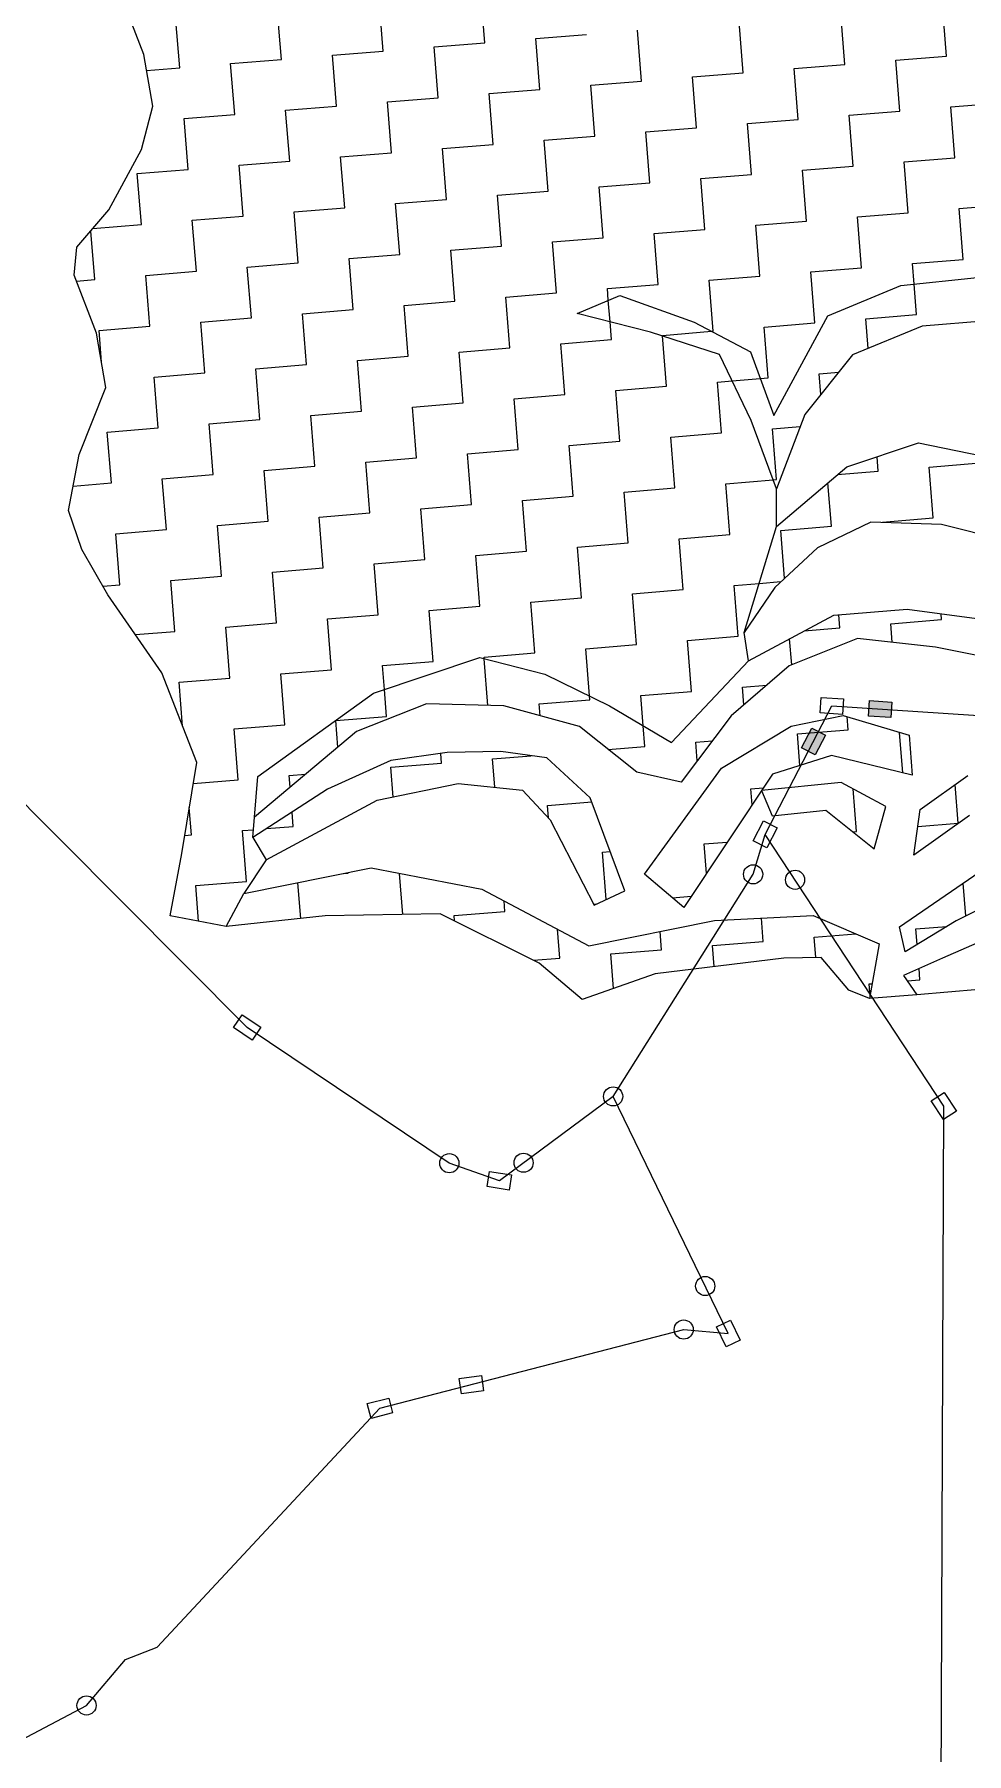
# Model space of a CAD drawing. Header units: metres. Extents: x 307122 to 311809, y 1926082 to 1930533.
# Drawn here: x 309923 to 310219, y 1927175 to 1927720 of the extents above; entities that cross this region are included whole.
import ezdxf

# ---------------------------------------------------------------- set-up
doc = ezdxf.new("R2010")
doc.units = ezdxf.units.M
doc.layers.add('POLY_HATCH', color=12, linetype='Continuous')
doc.layers.add('POLY_PARCEL', color=6, linetype='Continuous')

msp = doc.modelspace()

# ---------------------------------------------------------------- hatches: boundary and pattern name
for points in [[(310188.21, 1927508.81), (310187.89, 1927503.91), (310194.98, 1927503.45), (310195.3, 1927508.35)], [(310174.2, 1927497.87), (310169.85, 1927500.13), (310166.57, 1927493.83), (310170.93, 1927491.57)]]:
    msp.add_hatch(color=256).paths.add_polyline_path(points)

# ---------------------------------------------------------------- linework, layer by layer
for points in [[(310172.87, 1927509.81), (310179.95, 1927509.35), (310179.63, 1927504.45), (310172.55, 1927504.91)], [(310194.98, 1927503.45), (310187.89, 1927503.91), (310188.21, 1927508.81), (310195.3, 1927508.35)], [(310166.57, 1927493.83), (310169.85, 1927500.13), (310174.2, 1927497.87), (310170.93, 1927491.57)], [(310151.24, 1927464.36), (310154.52, 1927470.66), (310158.87, 1927468.4), (310155.6, 1927462.1)], [(309989.07, 1927409.15), (309994.96, 1927405.19), (309992.22, 1927401.12), (309986.33, 1927405.07)], [(310211.69, 1927375.86), (310207.79, 1927381.79), (310211.89, 1927384.49), (310215.79, 1927378.56)], [(310073.79, 1927353.5), (310066.78, 1927354.6), (310067.54, 1927359.45), (310074.56, 1927358.35)], [(310142.69, 1927303.71), (310139.59, 1927310.09), (310144.01, 1927312.24), (310147.11, 1927305.85)], [(310057.96, 1927293.75), (310065, 1927294.68), (310065.64, 1927289.82), (310058.61, 1927288.88)], [(310028.7, 1927285.74), (310035.57, 1927287.52), (310036.8, 1927282.77), (310029.93, 1927280.99)]]:
    msp.add_lwpolyline(points, close=True)
for centre in [(310151.24, 1927453.7), (310164.55, 1927451.96), (310106.79, 1927383.23), (310054.79, 1927362.04), (310078.37, 1927362.18), (310136.03, 1927323.05), (310129.2, 1927309.25), (309939.63, 1927189.97)]:
    msp.add_circle(centre, 3.04)
at = {"layer": 'POLY_HATCH', "linetype": 'Continuous'}
for p, q in [((310066.07, 1927717.58), (310064.74, 1927733.72)), ((310001.52, 1927712.29), (310000.19, 1927728.42)), ((310033.79, 1927714.93), (310032.47, 1927731.07)), ((310212.63, 1927713.36), (310211.31, 1927729.49)), ((309969.24, 1927709.64), (309967.92, 1927725.78)), ((310148.08, 1927708.06), (310146.76, 1927724.2)), ((310180.36, 1927710.71), (310179.03, 1927726.85)), ((310049.93, 1927716.26), (310066.07, 1927717.58)), ((310082.21, 1927718.9), (310098.34, 1927720.23)), ((310083.53, 1927702.77), (310082.21, 1927718.9)), ((310115.81, 1927705.41), (310114.48, 1927721.55)), ((309985.38, 1927710.96), (310001.52, 1927712.29)), ((310017.66, 1927713.61), (310033.79, 1927714.93)), ((310018.98, 1927697.47), (310017.66, 1927713.61)), ((310051.25, 1927700.12), (310049.93, 1927716.26)), ((310196.49, 1927712.03), (310212.63, 1927713.36)), ((310197.82, 1927695.9), (310196.49, 1927712.03)), ((309958.68, 1927708.77), (309969.24, 1927709.64)), ((309986.7, 1927694.82), (309985.38, 1927710.96)), ((310131.94, 1927706.74), (310148.08, 1927708.06)), ((310133.27, 1927690.6), (310131.94, 1927706.74)), ((310164.22, 1927709.39), (310180.36, 1927710.71)), ((310165.54, 1927693.25), (310164.22, 1927709.39)), ((310067.39, 1927701.44), (310083.53, 1927702.77)), ((310068.72, 1927685.31), (310067.39, 1927701.44)), ((310099.67, 1927704.09), (310115.81, 1927705.41)), ((310100.99, 1927687.95), (310099.67, 1927704.09)), ((310002.84, 1927696.15), (310018.98, 1927697.47)), ((310004.16, 1927680.01), (310002.84, 1927696.15)), ((310035.12, 1927698.8), (310051.25, 1927700.12)), ((310036.44, 1927682.66), (310035.12, 1927698.8)), ((310181.68, 1927694.57), (310197.82, 1927695.9)), ((310213.96, 1927697.22), (310230.09, 1927698.54)), ((310215.28, 1927681.08), (310213.96, 1927697.22)), ((309970.57, 1927693.5), (309986.7, 1927694.82)), ((309971.89, 1927677.36), (309970.57, 1927693.5)), ((310117.13, 1927689.28), (310133.27, 1927690.6)), ((310149.4, 1927691.92), (310165.54, 1927693.25)), ((310150.73, 1927675.79), (310149.4, 1927691.92)), ((310183, 1927678.43), (310181.68, 1927694.57)), ((310052.58, 1927683.98), (310068.72, 1927685.31)), ((310084.85, 1927686.63), (310100.99, 1927687.95)), ((310086.18, 1927670.49), (310084.85, 1927686.63)), ((310118.45, 1927673.14), (310117.13, 1927689.28)), ((309988.03, 1927678.69), (310004.16, 1927680.01)), ((310020.3, 1927681.33), (310036.44, 1927682.66)), ((310021.63, 1927665.2), (310020.3, 1927681.33)), ((310053.9, 1927667.84), (310052.58, 1927683.98)), ((310199.14, 1927679.76), (310215.28, 1927681.08)), ((310200.47, 1927663.62), (310199.14, 1927679.76)), ((309955.75, 1927676.04), (309971.89, 1927677.36)), ((309957.08, 1927659.9), (309955.75, 1927676.04)), ((309989.35, 1927662.55), (309988.03, 1927678.69)), ((310134.59, 1927674.46), (310150.73, 1927675.79)), ((310135.91, 1927658.33), (310134.59, 1927674.46)), ((310166.87, 1927677.11), (310183, 1927678.43)), ((310168.19, 1927660.97), (310166.87, 1927677.11)), ((310070.04, 1927669.17), (310086.18, 1927670.49)), ((310071.36, 1927653.03), (310070.04, 1927669.17)), ((310102.32, 1927671.82), (310118.45, 1927673.14)), ((310103.64, 1927655.68), (310102.32, 1927671.82)), ((309973.21, 1927661.23), (309989.35, 1927662.55)), ((310005.49, 1927663.87), (310021.63, 1927665.2)), ((310006.81, 1927647.74), (310005.49, 1927663.87)), ((310037.76, 1927666.52), (310053.9, 1927667.84)), ((310039.09, 1927650.38), (310037.76, 1927666.52)), ((310184.33, 1927662.3), (310200.47, 1927663.62)), ((310216.6, 1927664.94), (310232.74, 1927666.27)), ((310217.93, 1927648.81), (310216.6, 1927664.94)), ((309942.26, 1927642.44), (309941, 1927657.83)), ((309941.68, 1927658.64), (309957.08, 1927659.9)), ((309974.54, 1927645.09), (309973.21, 1927661.23)), ((310119.78, 1927657), (310135.91, 1927658.33)), ((310152.05, 1927659.65), (310168.19, 1927660.97)), ((310153.38, 1927643.51), (310152.05, 1927659.65)), ((310185.65, 1927646.16), (310184.33, 1927662.3)), ((310055.23, 1927651.71), (310071.36, 1927653.03)), ((310056.55, 1927635.57), (310055.23, 1927651.71)), ((310087.5, 1927654.35), (310103.64, 1927655.68)), ((310088.82, 1927638.22), (310087.5, 1927654.35)), ((310121.1, 1927640.86), (310119.78, 1927657)), ((309990.67, 1927646.41), (310006.81, 1927647.74)), ((309992, 1927630.27), (309990.67, 1927646.41)), ((310022.95, 1927649.06), (310039.09, 1927650.38)), ((310024.27, 1927632.92), (310022.95, 1927649.06)), ((310169.51, 1927644.83), (310185.65, 1927646.16)), ((310201.79, 1927647.48), (310217.93, 1927648.81)), ((310202.32, 1927641.01), (310201.79, 1927647.48)), ((309936.46, 1927641.96), (309942.26, 1927642.44)), ((309958.4, 1927643.76), (309974.54, 1927645.09)), ((309959.72, 1927627.63), (309958.4, 1927643.76)), ((310104.96, 1927639.54), (310121.1, 1927640.86)), ((310137.24, 1927642.19), (310153.38, 1927643.51)), ((310138.56, 1927626.05), (310137.24, 1927642.19)), ((310170.84, 1927628.7), (310169.51, 1927644.83)), ((310203.11, 1927631.34), (310202.32, 1927641.01)), ((310040.41, 1927634.24), (310056.55, 1927635.57)), ((310072.69, 1927636.89), (310088.82, 1927638.22)), ((310074.01, 1927620.75), (310072.69, 1927636.89)), ((310105.26, 1927635.86), (310104.96, 1927639.54)), ((310105.83, 1927628.98), (310105.26, 1927635.86)), ((309975.86, 1927628.95), (309992, 1927630.27)), ((310008.14, 1927631.6), (310024.27, 1927632.92)), ((310009.46, 1927615.46), (310008.14, 1927631.6)), ((310041.74, 1927618.11), (310040.41, 1927634.24)), ((310186.98, 1927630.02), (310203.11, 1927631.34)), ((310187.75, 1927620.58), (310186.98, 1927630.02)), ((309943.59, 1927626.3), (309959.72, 1927627.63)), ((309944.42, 1927616.17), (309943.59, 1927626.3)), ((309977.18, 1927612.81), (309975.86, 1927628.95)), ((310106.29, 1927623.4), (310105.83, 1927628.98)), ((310122.42, 1927624.73), (310138.06, 1927626.01)), ((310122.44, 1927624.54), (310122.42, 1927624.73)), ((310123.75, 1927608.59), (310122.44, 1927624.54)), ((310138.06, 1927626.01), (310138.56, 1927626.05)), ((310154.7, 1927627.37), (310170.84, 1927628.7)), ((310156.02, 1927611.24), (310154.7, 1927627.37)), ((310057.87, 1927619.43), (310074.01, 1927620.75)), ((310059.2, 1927603.29), (310057.87, 1927619.43)), ((310090.15, 1927622.08), (310106.29, 1927623.4)), ((310091.47, 1927605.94), (310090.15, 1927622.08)), ((309993.32, 1927614.14), (310009.46, 1927615.46)), ((309994.65, 1927598), (309993.32, 1927614.14)), ((310025.6, 1927616.78), (310041.74, 1927618.11)), ((310026.92, 1927600.65), (310025.6, 1927616.78)), ((309961.05, 1927611.49), (309977.18, 1927612.81)), ((309962.37, 1927595.35), (309961.05, 1927611.49)), ((310107.61, 1927607.26), (310123.75, 1927608.59)), ((310139.89, 1927609.91), (310144.61, 1927610.3)), ((310141.21, 1927593.77), (310139.89, 1927609.91)), ((310144.61, 1927610.3), (310153.51, 1927611.03)), ((310153.51, 1927611.03), (310156.02, 1927611.24)), ((310172.16, 1927612.56), (310178.39, 1927613.07)), ((310172.7, 1927605.94), (310172.16, 1927612.56)), ((310043.06, 1927601.97), (310059.2, 1927603.29)), ((310075.33, 1927604.62), (310091.47, 1927605.94)), ((310076.66, 1927588.48), (310075.33, 1927604.62)), ((310108.93, 1927591.13), (310107.61, 1927607.26)), ((309978.51, 1927596.67), (309994.65, 1927598)), ((310010.78, 1927599.32), (310026.92, 1927600.65)), ((310012.11, 1927583.18), (310010.78, 1927599.32)), ((310044.38, 1927585.83), (310043.06, 1927601.97)), ((309946.23, 1927594.03), (309962.37, 1927595.35)), ((309947.56, 1927577.89), (309946.23, 1927594.03)), ((309979.83, 1927580.54), (309978.51, 1927596.67)), ((310125.07, 1927592.45), (310141.21, 1927593.77)), ((310126.4, 1927576.31), (310125.07, 1927592.45)), ((310157.35, 1927595.1), (310166.21, 1927595.82)), ((310158.67, 1927578.96), (310157.35, 1927595.1)), ((310060.52, 1927587.16), (310076.66, 1927588.48)), ((310061.84, 1927571.02), (310060.52, 1927587.16)), ((310092.8, 1927589.8), (310108.93, 1927591.13)), ((310094.12, 1927573.67), (310092.8, 1927589.8)), ((310190.95, 1927581.61), (310190.57, 1927586.22)), ((309995.97, 1927581.86), (310012.11, 1927583.18)), ((309997.29, 1927565.72), (309995.97, 1927581.86)), ((310028.25, 1927584.51), (310044.38, 1927585.83)), ((310029.57, 1927568.37), (310028.25, 1927584.51)), ((310178.06, 1927580.55), (310190.95, 1927581.61)), ((310207.08, 1927582.93), (310223.22, 1927584.25)), ((310208.41, 1927566.79), (310207.08, 1927582.93)), ((309935.37, 1927576.89), (309947.56, 1927577.89)), ((309963.69, 1927579.21), (309979.83, 1927580.54)), ((309965.02, 1927563.08), (309963.69, 1927579.21)), ((310110.26, 1927574.99), (310126.4, 1927576.31)), ((310142.53, 1927577.64), (310157.6, 1927578.87)), ((310143.86, 1927561.5), (310142.53, 1927577.64)), ((310157.6, 1927578.87), (310158.67, 1927578.96)), ((310176.13, 1927564.15), (310175, 1927577.95)), ((310045.71, 1927569.69), (310061.84, 1927571.02)), ((310077.98, 1927572.34), (310094.12, 1927573.67)), ((310079.31, 1927556.2), (310077.98, 1927572.34)), ((310111.58, 1927558.85), (310110.26, 1927574.99)), ((309981.16, 1927564.4), (309997.29, 1927565.72)), ((309982.48, 1927548.26), (309981.16, 1927564.4)), ((310013.43, 1927567.05), (310029.57, 1927568.37)), ((310014.75, 1927550.91), (310013.43, 1927567.05)), ((310047.03, 1927553.56), (310045.71, 1927569.69)), ((310192.27, 1927565.47), (310208.41, 1927566.79)), ((310192.28, 1927565.33), (310192.27, 1927565.47)), ((309948.88, 1927561.75), (309965.02, 1927563.08)), ((309950.2, 1927545.61), (309948.88, 1927561.75)), ((310095.44, 1927557.53), (310111.58, 1927558.85)), ((310127.72, 1927560.17), (310143.86, 1927561.5)), ((310129.04, 1927544.04), (310127.72, 1927560.17)), ((310159.99, 1927562.82), (310176.13, 1927564.15)), ((310161.24, 1927547.66), (310159.99, 1927562.82)), ((310030.89, 1927552.23), (310047.03, 1927553.56)), ((310063.17, 1927554.88), (310079.31, 1927556.2)), ((310064.49, 1927538.74), (310063.17, 1927554.88)), ((310096.77, 1927541.39), (310095.44, 1927557.53)), ((309966.34, 1927546.94), (309982.48, 1927548.26)), ((309998.62, 1927549.58), (310014.75, 1927550.91)), ((309999.94, 1927533.45), (309998.62, 1927549.58)), ((310032.22, 1927536.09), (310030.89, 1927552.23)), ((309944.85, 1927545.17), (309950.2, 1927545.61)), ((309967.67, 1927530.8), (309966.34, 1927546.94)), ((310112.91, 1927542.71), (310129.04, 1927544.04)), ((310114.23, 1927526.58), (310112.91, 1927542.71)), ((310145.18, 1927545.36), (310153.11, 1927546.01)), ((310146.5, 1927529.22), (310145.18, 1927545.36)), ((310153.11, 1927546.01), (310160.07, 1927546.58)), ((310048.35, 1927537.42), (310064.49, 1927538.74)), ((310049.68, 1927521.28), (310048.35, 1927537.42)), ((310080.63, 1927540.07), (310096.77, 1927541.39)), ((310081.95, 1927523.93), (310080.63, 1927540.07)), ((309983.8, 1927532.12), (309999.94, 1927533.45)), ((309985.13, 1927515.99), (309983.8, 1927532.12)), ((310016.08, 1927534.77), (310032.22, 1927536.09)), ((310017.4, 1927518.63), (310016.08, 1927534.77)), ((310167.47, 1927530.94), (310178.78, 1927531.87)), ((310178.78, 1927531.87), (310178.43, 1927536.08)), ((310194.92, 1927533.19), (310211.06, 1927534.52)), ((310195.4, 1927527.35), (310194.92, 1927533.19)), ((310211.06, 1927534.52), (310210.9, 1927536.41)), ((309955.18, 1927529.78), (309967.67, 1927530.8)), ((310098.09, 1927525.25), (310114.23, 1927526.58)), ((310130.37, 1927527.9), (310146.5, 1927529.22)), ((310131.69, 1927511.76), (310130.37, 1927527.9)), ((310163.49, 1927520.2), (310162.81, 1927528.45)), ((310033.54, 1927519.96), (310049.68, 1927521.28)), ((310065.82, 1927522.6), (310081.95, 1927523.93)), ((310065.86, 1927522.11), (310065.82, 1927522.6)), ((310067.07, 1927507.25), (310065.86, 1927522.11)), ((310099.32, 1927510.3), (310098.09, 1927525.25)), ((309968.99, 1927514.66), (309985.13, 1927515.99)), ((310001.26, 1927517.31), (310017.4, 1927518.63)), ((310002.59, 1927501.17), (310001.26, 1927517.31)), ((310034.17, 1927512.34), (310033.54, 1927519.96)), ((309970.13, 1927500.75), (309968.99, 1927514.66)), ((310034.86, 1927503.82), (310034.17, 1927512.34)), ((310099.41, 1927509.11), (310099.32, 1927510.3)), ((310115.55, 1927510.44), (310131.69, 1927511.76)), ((310116.34, 1927500.83), (310115.55, 1927510.44)), ((310147.83, 1927513.09), (310155.57, 1927513.72)), ((310148.29, 1927507.44), (310147.83, 1927513.09)), ((310083.28, 1927507.79), (310099.41, 1927509.11)), ((310083.59, 1927503.98), (310083.28, 1927507.79)), ((309986.45, 1927499.85), (310002.59, 1927501.17)), ((309987.77, 1927483.71), (309986.45, 1927499.85)), ((310018.73, 1927502.5), (310034.86, 1927503.82)), ((310019.42, 1927494.07), (310018.73, 1927502.5)), ((310116.88, 1927494.3), (310116.34, 1927500.83)), ((310165.29, 1927498.27), (310181.43, 1927499.59)), ((310181.43, 1927499.59), (310181.09, 1927503.73)), ((310105.17, 1927493.34), (310116.88, 1927494.3)), ((310133.01, 1927495.62), (310138.3, 1927496.06)), ((310133.5, 1927489.69), (310133.01, 1927495.62)), ((310166.11, 1927488.26), (310165.29, 1927498.27)), ((310198.8, 1927485.86), (310197.74, 1927498.73)), ((310036.19, 1927487.68), (310052.33, 1927489.01)), ((310052.33, 1927489.01), (310052.08, 1927492.04)), ((310068.46, 1927490.33), (310080.75, 1927491.34)), ((310069.2, 1927481.32), (310068.46, 1927490.33)), ((309973.51, 1927482.54), (309987.77, 1927483.71)), ((310003.91, 1927485.03), (310009.15, 1927485.46)), ((310004.22, 1927481.33), (310003.91, 1927485.03)), ((310036.96, 1927478.23), (310036.19, 1927487.68)), ((310150.48, 1927480.81), (310154.47, 1927481.14)), ((310150.89, 1927475.75), (310150.48, 1927480.81)), ((310184.07, 1927467.32), (310182.97, 1927480.84)), ((310216.35, 1927469.97), (310215.35, 1927482.22)), ((309972.96, 1927466.25), (309972.25, 1927474.9)), ((310005.24, 1927468.9), (310004.86, 1927473.43)), ((310085.92, 1927475.51), (310100, 1927476.67)), ((310086.25, 1927471.6), (310085.92, 1927475.51)), ((309970.8, 1927466.07), (309972.96, 1927466.25)), ((309989.1, 1927467.57), (309992.58, 1927467.86)), ((309990.42, 1927451.43), (309989.1, 1927467.57)), ((309996.71, 1927468.2), (310005.24, 1927468.9)), ((310182.87, 1927467.22), (310184.07, 1927467.32)), ((310203.54, 1927468.92), (310216.35, 1927469.97)), ((310103.39, 1927460.7), (310105.86, 1927460.9)), ((310104.61, 1927445.75), (310103.39, 1927460.7)), ((310135.66, 1927463.35), (310143.04, 1927463.95)), ((310136.43, 1927454.01), (310135.66, 1927463.35)), ((309974.28, 1927450.11), (309990.42, 1927451.43)), ((309975.21, 1927438.8), (309974.28, 1927450.11)), ((310007.63, 1927439.71), (310006.7, 1927451.05)), ((310021.18, 1927453.96), (310022.7, 1927454.08)), ((310022.7, 1927454.08), (310022.68, 1927454.26)), ((310040.02, 1927440.96), (310038.95, 1927454)), ((310218.76, 1927440.54), (310217.92, 1927450.87)), ((310072.43, 1927441.92), (310072.16, 1927445.3)), ((310100.58, 1927444.22), (310101.48, 1927444.3)), ((310125.64, 1927446.28), (310131.61, 1927446.77)), ((310056.3, 1927440.59), (310072.43, 1927441.92)), ((310056.44, 1927438.89), (310056.3, 1927440.59)), ((310154.45, 1927432.4), (310153.84, 1927439.8)), ((310089.9, 1927427.1), (310089.14, 1927436.31)), ((310122.17, 1927429.75), (310121.69, 1927435.6)), ((310170.58, 1927433.72), (310183.86, 1927434.81)), ((310171.11, 1927427.27), (310170.58, 1927433.72)), ((310202.86, 1927436.37), (310212.7, 1927437.18)), ((310203.26, 1927431.45), (310202.86, 1927436.37)), ((310106.03, 1927428.43), (310122.17, 1927429.75)), ((310106.93, 1927417.48), (310106.03, 1927428.43)), ((310138.31, 1927431.07), (310154.45, 1927432.4)), ((310138.85, 1927424.44), (310138.31, 1927431.07)), ((310081.49, 1927426.41), (310089.9, 1927427.1)), ((310204.18, 1927420.23), (310203.89, 1927423.79)), ((310188.05, 1927418.91), (310189.04, 1927418.99)), ((310188.36, 1927415.07), (310188.05, 1927418.91)), ((310200.16, 1927419.9), (310204.18, 1927420.23))]:
    msp.add_line(p, q, dxfattribs=at)
at = {"layer": 'POLY_HATCH'}
for p, q in [((309957.77, 1927713.87), (309952.73, 1927726.94)), ((309960.71, 1927697.46), (309957.77, 1927713.87)), ((309957.07, 1927683.68), (309960.71, 1927697.46)), ((309946.73, 1927664.59), (309957.07, 1927683.68)), ((309936.6, 1927652.66), (309946.73, 1927664.59)), ((309935.74, 1927643.86), (309936.6, 1927652.66)), ((309942.81, 1927625.41), (309935.74, 1927643.86)), ((310198.09, 1927640.57), (310222.32, 1927643.08)), ((310095.33, 1927631.62), (310108.9, 1927637.41)), ((310108.9, 1927637.41), (310132.48, 1927628.95)), ((310174.96, 1927630.87), (310198.09, 1927640.57)), ((310118.7, 1927625.74), (310095.33, 1927631.62)), ((310157.79, 1927599.31), (310174.96, 1927630.87)), ((309945.8, 1927608.21), (309942.81, 1927625.41)), ((310140.6, 1927618.7), (310118.7, 1927625.74)), ((310132.48, 1927628.95), (310150.41, 1927619.5)), ((310204.87, 1927627.61), (310182.73, 1927618.52)), ((310225.53, 1927629.3), (310204.87, 1927627.61)), ((310150.41, 1927619.5), (310157.79, 1927599.31)), ((310150.64, 1927597.69), (310140.6, 1927618.7)), ((310182.73, 1927618.52), (310167.64, 1927599.6)), ((309937.24, 1927586.88), (309945.8, 1927608.21)), ((310158.66, 1927575.99), (310150.64, 1927597.69)), ((310167.64, 1927599.6), (310158.66, 1927575.99)), ((309933.93, 1927569.17), (309937.24, 1927586.88)), ((310180.97, 1927583.02), (310203.74, 1927590.61)), ((310203.74, 1927590.61), (310223.84, 1927586.54)), ((310158.6, 1927564.03), (310180.97, 1927583.02)), ((310158.6, 1927564.03), (310158.66, 1927575.99)), ((309938.11, 1927556.82), (309933.93, 1927569.17)), ((310188.65, 1927565.45), (310171.63, 1927557.3)), ((310211.07, 1927564.69), (310188.65, 1927565.45)), ((310232.84, 1927559.2), (310211.07, 1927564.69)), ((310148.36, 1927530.44), (310158.6, 1927564.03)), ((309946.44, 1927542.43), (309938.11, 1927556.82)), ((310171.63, 1927557.3), (310158.1, 1927544.75)), ((310158.1, 1927544.75), (310148.36, 1927530.44)), ((309963.55, 1927517.67), (309946.44, 1927542.43)), ((310176.84, 1927535.95), (310200.13, 1927537.86)), ((310200.13, 1927537.86), (310222.22, 1927534.88)), ((310149.78, 1927521.48), (310176.84, 1927535.95)), ((310149.78, 1927521.48), (310148.36, 1927530.44)), ((310184.37, 1927528.58), (310162.7, 1927519.88)), ((310209.11, 1927525.82), (310184.37, 1927528.58)), ((310030.73, 1927511.18), (310064.44, 1927522.47)), ((310064.44, 1927522.47), (310085.12, 1927517.24)), ((310125.27, 1927495.5), (310149.78, 1927521.48)), ((310233.49, 1927520.89), (310209.11, 1927525.82)), ((309974.61, 1927489.23), (309963.55, 1927517.67)), ((310085.12, 1927517.24), (310105.66, 1927507.21)), ((310162.7, 1927519.88), (310144.29, 1927503.98)), ((309993.99, 1927484.73), (310030.73, 1927511.18)), ((310047.52, 1927507.77), (310025.33, 1927499.02)), ((310072.09, 1927507.12), (310047.52, 1927507.77)), ((310096.08, 1927500.56), (310072.09, 1927507.12)), ((310105.66, 1927507.21), (310125.27, 1927495.5)), ((310025.33, 1927499.02), (309992.92, 1927471.86)), ((310114.32, 1927486.08), (310096.08, 1927500.56)), ((310144.29, 1927503.98), (310128.43, 1927482.97)), ((310141.22, 1927487.36), (310163.31, 1927500.76)), ((310163.31, 1927500.76), (310179.82, 1927504.11)), ((310179.82, 1927504.11), (310200.73, 1927497.83)), ((310200.73, 1927497.83), (310201.77, 1927485.13)), ((309969.84, 1927460.29), (309974.61, 1927489.23)), ((310036.21, 1927489.79), (310016.17, 1927480.69)), ((310054.12, 1927492.33), (310036.21, 1927489.79)), ((310071.15, 1927492.66), (310054.12, 1927492.33)), ((310085.7, 1927490.65), (310071.15, 1927492.66)), ((310099.53, 1927477.94), (310085.7, 1927490.65)), ((310176.07, 1927491.42), (310157.36, 1927485.49)), ((310201.77, 1927485.13), (310176.07, 1927491.42)), ((309992.92, 1927471.86), (309993.99, 1927484.73)), ((310031.91, 1927477.19), (310057.59, 1927482.49)), ((310057.59, 1927482.49), (310078.01, 1927480.44)), ((310128.43, 1927482.97), (310114.32, 1927486.08)), ((310116.79, 1927453.78), (310141.22, 1927487.36)), ((310157.36, 1927485.49), (310129.25, 1927443.22)), ((310179.17, 1927482.88), (310153.92, 1927480.31)), ((310193.38, 1927475.25), (310179.17, 1927482.88)), ((310204.28, 1927474.28), (310219.38, 1927485.11)), ((310016.17, 1927480.69), (309992.38, 1927465.42)), ((309996.69, 1927458.32), (310031.91, 1927477.19)), ((310078.01, 1927480.44), (310086.77, 1927471.03)), ((310110.47, 1927448.47), (310099.53, 1927477.94)), ((310153.92, 1927480.31), (310157.25, 1927472.29)), ((309992.38, 1927465.42), (309992.92, 1927471.86)), ((310157.25, 1927472.29), (310174.29, 1927474.09)), ((310174.29, 1927474.09), (310189.69, 1927461.76)), ((310189.69, 1927461.76), (310193.38, 1927475.25)), ((310202.27, 1927459.73), (310204.28, 1927474.28)), ((310219.89, 1927472.36), (310202.27, 1927459.73)), ((310086.77, 1927471.03), (310100.72, 1927443.94)), ((309992.38, 1927465.42), (309996.69, 1927458.32)), ((309966.22, 1927440.48), (309969.84, 1927460.29)), ((309996.69, 1927458.32), (309989.58, 1927447.61)), ((309989.58, 1927447.61), (310029.95, 1927455.72)), ((310029.95, 1927455.72), (310065.13, 1927449.01)), ((310197.74, 1927436.99), (310224.98, 1927455.73)), ((310202.27, 1927459.73), (310202.27, 1927459.73)), ((310129.25, 1927443.22), (310116.79, 1927453.78)), ((309983.95, 1927437.17), (309989.58, 1927447.61)), ((310065.13, 1927449.01), (310099.11, 1927431.03)), ((310100.72, 1927443.94), (310110.47, 1927448.47)), ((310234.63, 1927448.54), (310215.7, 1927438.99)), ((309983.95, 1927437.17), (309966.22, 1927440.48)), ((310015.42, 1927440.55), (309983.95, 1927437.17)), ((310051.88, 1927441.16), (310015.42, 1927440.55)), ((310083.33, 1927425.5), (310051.88, 1927441.16)), ((310099.11, 1927431.03), (310138.95, 1927439.09)), ((310138.95, 1927439.09), (310170.27, 1927440.59)), ((310170.27, 1927440.59), (310191.25, 1927431.66)), ((310215.7, 1927438.99), (310199.45, 1927429.14)), ((310199.45, 1927429.14), (310197.74, 1927436.99)), ((310226.33, 1927433.69), (310211.35, 1927427.09)), ((310191.25, 1927431.66), (310188.22, 1927414.28)), ((310096.98, 1927413.93), (310083.33, 1927425.5)), ((310160.98, 1927427.11), (310120.11, 1927422.17)), ((310172.87, 1927427.29), (310160.98, 1927427.11)), ((310181.66, 1927416.91), (310172.87, 1927427.29)), ((310211.35, 1927427.09), (310198.98, 1927421.61)), ((310120.11, 1927422.17), (310096.98, 1927413.93)), ((310198.98, 1927421.61), (310203.2, 1927415.51)), ((310222.91, 1927417.12), (310203.2, 1927415.51)), ((310188.22, 1927414.28), (310181.66, 1927416.91)), ((310203.2, 1927415.51), (310188.22, 1927414.28))]:
    msp.add_line(p, q, dxfattribs=at)
at = {"layer": 'POLY_PARCEL'}
for p, q in [((310155.06, 1927466.38), (310176.25, 1927507.13)), ((310176.25, 1927507.13), (310246.9, 1927502.52)), ((309990.65, 1927405.13), (309907.97, 1927488.05)), ((310151.24, 1927453.7), (310155.06, 1927466.38)), ((310211.79, 1927380.18), (310155.06, 1927466.38)), ((310106.79, 1927383.23), (310151.24, 1927453.7)), ((310054.79, 1927362.04), (309990.65, 1927405.13)), ((310106.79, 1927383.23), (310070.67, 1927356.47)), ((310143.35, 1927307.97), (310106.79, 1927383.23)), ((310210.33, 1927028.13), (310211.79, 1927380.18)), ((310070.67, 1927356.47), (310054.79, 1927362.04)), ((310032.75, 1927284.25), (310129.2, 1927309.25)), ((310129.2, 1927309.25), (310143.35, 1927307.97)), ((309962.1, 1927208.41), (310032.75, 1927284.25)), ((309939.63, 1927189.97), (309951.97, 1927204.5)), ((309951.97, 1927204.5), (309962.1, 1927208.41)), ((309749.16, 1927089.56), (309939.63, 1927189.97))]:
    msp.add_line(p, q, dxfattribs=at)

doc.saveas('drawing.dxf')
